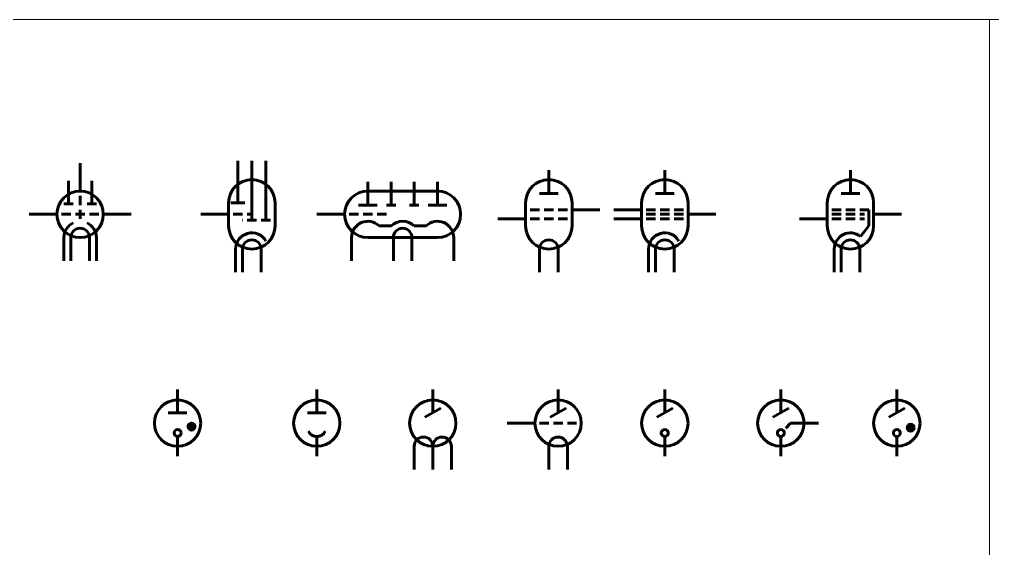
# Model space of a CAD drawing. Header units: millimetres. Extents: x 0 to 6510, y 0 to 297.
# Drawn here: x 2940.9 to 3150.6, y 183 to 297 of the extents above; entities that cross this region are included whole.
import ezdxf

# ---------------------------------------------------------------- set-up
doc = ezdxf.new("R2010")
doc.units = ezdxf.units.MM
doc.linetypes.add('K5LT_BASIC', pattern=[0])
doc.linetypes.add('K5LT_THIN', pattern=[0])

# ---------------------------------------------------------------- blocks, each defined once
blk = doc.blocks.new('U286')
at = {"color": 150, "linetype": 'K5LT_BASIC', "lineweight": 60, "true_color": 0x0080ff}
for p, q in [((2951.5, 257.25), (2951.5, 262.25)), ((2949.5, 257.25), (2949.53, 257.25)), ((2950.5, 257.25), (2952.5, 257.25))]:
    blk.add_line(p, q, dxfattribs=at)
blk = doc.blocks.new('U287')
at = {"color": 150, "linetype": 'K5LT_BASIC', "lineweight": 60, "true_color": 0x0080ff}
for p, q in [((2956.5, 257.25), (2956.5, 262.25)), ((2954.5, 257.25), (2954.53, 257.25)), ((2955.5, 257.25), (2957.5, 257.25))]:
    blk.add_line(p, q, dxfattribs=at)
blk = doc.blocks.new('U288')
at = {"color": 150, "linetype": 'K5LT_BASIC', "lineweight": 60, "true_color": 0x0080ff}
for p, q in [((2949, 255), (2943, 255)), ((2952, 255), (2950, 255)), ((2955, 255), (2953, 255)), ((2958, 255), (2956, 255))]:
    blk.add_line(p, q, dxfattribs=at)
blk = doc.blocks.new('U289')
at = {"color": 150, "linetype": 'K5LT_BASIC', "lineweight": 60, "true_color": 0x0080ff}
for p, q in [((2950, 255), (2952, 255)), ((2953, 255), (2955, 255)), ((2956, 255), (2958, 255)), ((2959, 255), (2965, 255))]:
    blk.add_line(p, q, dxfattribs=at)
blk = doc.blocks.new('U290')
at = {"color": 150, "linetype": 'K5LT_BASIC', "lineweight": 60, "true_color": 0x0080ff}
for p, q in [((2954, 260), (2954, 266)), ((2954, 257), (2954, 259)), ((2954, 254), (2954, 256))]:
    blk.add_line(p, q, dxfattribs=at)
blk = doc.blocks.new('U291')
at = {"color": 150, "linetype": 'K5LT_BASIC', "lineweight": 60, "true_color": 0x0080ff}
for p, q in [((2952, 245), (2952, 250)), ((2956, 250), (2956, 245))]:
    blk.add_line(p, q, dxfattribs=at)
blk.add_arc((2954, 250), 2, 0, 180, dxfattribs=at)
blk = doc.blocks.new('U285')
at = {"color": 150, "linetype": 'K5LT_BASIC', "lineweight": 60, "true_color": 0x0080ff}
for p, q in [((2950.5, 250), (2950.5, 245)), ((2957.5, 250), (2957.5, 245))]:
    blk.add_line(p, q, dxfattribs=at)
blk.add_circle((2954, 255), 5, dxfattribs=at)
for start, end in [(115.3769, 180), (0, 64.6231)]:
    blk.add_arc((2954, 250), 3.5, start, end, dxfattribs=at)
for name in ['U290', 'U286', 'U287', 'U288', 'U289', 'U291']:
    blk.add_blockref(name, (0, 0))
blk = doc.blocks.new('U293')
at = {"color": 150, "linetype": 'K5LT_BASIC', "lineweight": 60, "true_color": 0x0080ff}
for p, q in [((2987.5, 247.5), (2987.5, 242.5)), ((2989, 242.5), (2989, 247.5)), ((2993, 247.5), (2993, 242.5))]:
    blk.add_line(p, q, dxfattribs=at)
for radius, start in [(3.5, 30.0089), (2, 0)]:
    blk.add_arc((2991, 247.5), radius, start, 180, dxfattribs=at)
blk = doc.blocks.new('U294')
at = {"color": 150, "linetype": 'K5LT_BASIC', "lineweight": 60, "true_color": 0x0080ff}
for p, q in [((2986, 255), (2980, 255)), ((2989, 255), (2987, 255)), ((2991, 255), (2990, 255))]:
    blk.add_line(p, q, dxfattribs=at)
blk = doc.blocks.new('U295')
at = {"color": 150, "linetype": 'K5LT_BASIC', "lineweight": 60, "true_color": 0x0080ff}
for p, q in [((2994, 253.75), (2994, 266.5)), ((2992, 253.75), (2992.03, 253.75)), ((2993, 253.75), (2995, 253.75))]:
    blk.add_line(p, q, dxfattribs=at)
blk = doc.blocks.new('U296')
at = {"color": 150, "linetype": 'K5LT_BASIC', "lineweight": 60, "true_color": 0x0080ff}
for p, q in [((2991, 253.75), (2991, 266.5)), ((2989, 253.75), (2989.03, 253.75)), ((2990, 253.75), (2992, 253.75))]:
    blk.add_line(p, q, dxfattribs=at)
blk = doc.blocks.new('U297')
at = {"color": 150, "linetype": 'K5LT_BASIC', "lineweight": 60, "true_color": 0x0080ff}
for p, q in [((2988, 257.5), (2988, 266.5)), ((2986.5, 257.5), (2989.5, 257.5))]:
    blk.add_line(p, q, dxfattribs=at)
blk = doc.blocks.new('U292')
at = {"color": 150, "linetype": 'K5LT_BASIC', "lineweight": 60, "true_color": 0x0080ff}
for p, q in [((2986, 252.5), (2986, 257.5)), ((2996, 252.5), (2996, 257.5))]:
    blk.add_line(p, q, dxfattribs=at)
for centre, start, end in [((2991, 257.5), 0, 180), ((2991, 252.5), 180, 0)]:
    blk.add_arc(centre, 5, start, end, dxfattribs=at)
for name in ['U297', 'U296', 'U295', 'U294', 'U293']:
    blk.add_blockref(name, (0, 0))
blk = doc.blocks.new('U299')
at = {"color": 150, "linetype": 'K5LT_BASIC', "lineweight": 60, "true_color": 0x0080ff}
for p, q in [((3021.5, 245), (3021.5, 250)), ((3025.5, 250), (3025.5, 245))]:
    blk.add_line(p, q, dxfattribs=at)
blk.add_arc((3023.5, 250), 2, 0, 180, dxfattribs=at)
blk = doc.blocks.new('U300')
at = {"color": 150, "linetype": 'K5LT_BASIC', "lineweight": 60, "true_color": 0x0080ff}
for p, q in [((3011, 255), (3005, 255)), ((3014, 255), (3012, 255)), ((3017, 255), (3015, 255)), ((3020, 255), (3018, 255))]:
    blk.add_line(p, q, dxfattribs=at)
blk = doc.blocks.new('U301')
at = {"color": 150, "linetype": 'K5LT_BASIC', "lineweight": 60, "true_color": 0x0080ff}
for p, q in [((3021, 257), (3021, 262)), ((3019, 257), (3019.03, 257)), ((3020, 257), (3022, 257))]:
    blk.add_line(p, q, dxfattribs=at)
blk = doc.blocks.new('U302')
at = {"color": 150, "linetype": 'K5LT_BASIC', "lineweight": 60, "true_color": 0x0080ff}
for p, q in [((3026, 257), (3026, 262)), ((3027, 257), (3025, 257)), ((3028, 257), (3027.97, 257))]:
    blk.add_line(p, q, dxfattribs=at)
blk = doc.blocks.new('U303')
at = {"color": 150, "linetype": 'K5LT_BASIC', "lineweight": 60, "true_color": 0x0080ff}
for p, q in [((3016, 257), (3016, 262)), ((3014, 257), (3018, 257))]:
    blk.add_line(p, q, dxfattribs=at)
blk = doc.blocks.new('U304')
at = {"color": 150, "linetype": 'K5LT_BASIC', "lineweight": 60, "true_color": 0x0080ff}
for p, q in [((3031, 257), (3031, 262)), ((3033, 257), (3029, 257))]:
    blk.add_line(p, q, dxfattribs=at)
blk = doc.blocks.new('U298')
at = {"color": 150, "linetype": 'K5LT_BASIC', "lineweight": 60, "true_color": 0x0080ff}
for p, q in [((3016, 260), (3031, 260)), ((3018.45, 252.5), (3021.05, 252.5)), ((3025.95, 252.5), (3028.55, 252.5)), ((3012.5, 250), (3012.5, 245)), ((3016, 250), (3031, 250)), ((3034.5, 250), (3034.5, 245))]:
    blk.add_line(p, q, dxfattribs=at)
for centre, radius, start, end in [((3016, 255), 5, 90, 270), ((3031, 255), 5, 270, 90), ((3016, 250), 3.5, 45.5847, 180), ((3023.5, 250), 3.5, 45.5847, 134.4153), ((3031, 250), 3.5, 0, 134.4153)]:
    blk.add_arc(centre, radius, start, end, dxfattribs=at)
for name in ['U303', 'U301', 'U302', 'U304', 'U300', 'U299']:
    blk.add_blockref(name, (0, 0))
blk = doc.blocks.new('U306')
at = {"color": 150, "linetype": 'K5LT_BASIC', "lineweight": 60, "true_color": 0x0080ff}
for p, q in [((3055, 259.5), (3055, 264.5)), ((3053, 259.5), (3057, 259.5))]:
    blk.add_line(p, q, dxfattribs=at)
blk = doc.blocks.new('U307')
at = {"color": 150, "linetype": 'K5LT_BASIC', "lineweight": 60, "true_color": 0x0080ff}
for p, q in [((3053, 242.5), (3053, 247.5)), ((3057, 247.5), (3057, 242.5))]:
    blk.add_line(p, q, dxfattribs=at)
blk.add_arc((3055, 247.5), 2, 0, 180, dxfattribs=at)
blk = doc.blocks.new('U308')
at = {"color": 150, "linetype": 'K5LT_BASIC', "lineweight": 60, "true_color": 0x0080ff}
for p, q in [((3050, 254), (3044, 254)), ((3053, 254), (3051, 254)), ((3056, 254), (3054, 254)), ((3059, 254), (3057, 254))]:
    blk.add_line(p, q, dxfattribs=at)
blk = doc.blocks.new('U309')
at = {"color": 150, "linetype": 'K5LT_BASIC', "lineweight": 60, "true_color": 0x0080ff}
for p, q in [((3051, 256), (3053, 256)), ((3054, 256), (3056, 256)), ((3057, 256), (3059, 256)), ((3060, 256), (3066, 256))]:
    blk.add_line(p, q, dxfattribs=at)
blk = doc.blocks.new('U305')
at = {"color": 150, "linetype": 'K5LT_BASIC', "lineweight": 60, "true_color": 0x0080ff}
for p, q in [((3050, 252.5), (3050, 257.5)), ((3060, 252.5), (3060, 257.5))]:
    blk.add_line(p, q, dxfattribs=at)
for centre, start, end in [((3055, 257.5), 0, 180), ((3055, 252.5), 180, 0)]:
    blk.add_arc(centre, 5, start, end, dxfattribs=at)
for name in ['U306', 'U309', 'U308', 'U307']:
    blk.add_blockref(name, (0, 0))
blk = doc.blocks.new('U311')
at = {"color": 150, "linetype": 'K5LT_BASIC', "lineweight": 60, "true_color": 0x0080ff}
for p, q in [((3080, 259.5), (3080, 264.5)), ((3078, 259.5), (3082, 259.5))]:
    blk.add_line(p, q, dxfattribs=at)
blk = doc.blocks.new('U312')
at = {"color": 150, "linetype": 'K5LT_BASIC', "lineweight": 60, "true_color": 0x0080ff}
for p, q in [((3078, 242.5), (3078, 247.5)), ((3082, 247.5), (3082, 242.5))]:
    blk.add_line(p, q, dxfattribs=at)
blk.add_arc((3080, 247.5), 2, 0, 180, dxfattribs=at)
blk = doc.blocks.new('U313')
at = {"color": 150, "linetype": 'K5LT_BASIC', "lineweight": 60, "true_color": 0x0080ff}
for p, q in [((3075, 254), (3069, 254)), ((3078, 254), (3076, 254)), ((3081, 254), (3079, 254)), ((3084, 254), (3082, 254))]:
    blk.add_line(p, q, dxfattribs=at)
blk = doc.blocks.new('U314')
at = {"color": 150, "linetype": 'K5LT_BASIC', "lineweight": 60, "true_color": 0x0080ff}
for p, q in [((3076, 255), (3078, 255)), ((3079, 255), (3081, 255)), ((3082, 255), (3084, 255)), ((3085, 255), (3091, 255))]:
    blk.add_line(p, q, dxfattribs=at)
blk = doc.blocks.new('U315')
at = {"color": 150, "linetype": 'K5LT_BASIC', "lineweight": 60, "true_color": 0x0080ff}
for p, q in [((3075, 256), (3069, 256)), ((3078, 256), (3076, 256)), ((3081, 256), (3079, 256)), ((3084, 256), (3082, 256))]:
    blk.add_line(p, q, dxfattribs=at)
blk = doc.blocks.new('U310')
at = {"color": 150, "linetype": 'K5LT_BASIC', "lineweight": 60, "true_color": 0x0080ff}
for p, q in [((3075, 252.5), (3075, 257.5)), ((3085, 252.5), (3085, 257.5)), ((3076.5, 247.5), (3076.5, 242.5))]:
    blk.add_line(p, q, dxfattribs=at)
for centre, radius, start, end in [((3080, 257.5), 5, 0, 180), ((3080, 252.5), 5, 180, 0), ((3080, 247.5), 3.5, 30.0089, 180)]:
    blk.add_arc(centre, radius, start, end, dxfattribs=at)
for name in ['U311', 'U315', 'U313', 'U314', 'U312']:
    blk.add_blockref(name, (0, 0))
blk = doc.blocks.new('U317')
at = {"color": 150, "linetype": 'K5LT_BASIC', "lineweight": 60, "true_color": 0x0080ff}
for p, q in [((3120, 259.5), (3120, 264.5)), ((3118, 259.5), (3122, 259.5))]:
    blk.add_line(p, q, dxfattribs=at)
blk = doc.blocks.new('U318')
at = {"color": 150, "linetype": 'K5LT_BASIC', "lineweight": 60, "true_color": 0x0080ff}
for p, q in [((3118, 242.5), (3118, 247.5)), ((3122, 247.5), (3122, 242.5))]:
    blk.add_line(p, q, dxfattribs=at)
blk.add_arc((3120, 247.5), 2, 0, 180, dxfattribs=at)
blk = doc.blocks.new('U319')
at = {"color": 150, "linetype": 'K5LT_BASIC', "lineweight": 60, "true_color": 0x0080ff}
for p, q in [((3115, 254), (3109, 254)), ((3118, 254), (3116, 254)), ((3121, 254), (3119, 254)), ((3123, 254), (3122, 254))]:
    blk.add_line(p, q, dxfattribs=at)
blk = doc.blocks.new('U320')
at = {"color": 150, "linetype": 'K5LT_BASIC', "lineweight": 60, "true_color": 0x0080ff}
for p, q in [((3116, 255), (3118, 255)), ((3119, 255), (3121, 255)), ((3122, 255), (3123, 255)), ((3125, 255), (3131, 255))]:
    blk.add_line(p, q, dxfattribs=at)
blk = doc.blocks.new('U321')
at = {"color": 150, "linetype": 'K5LT_BASIC', "lineweight": 60, "true_color": 0x0080ff}
for p, q in [((3118, 256), (3116, 256)), ((3121, 256), (3119, 256)), ((3124, 256), (3122, 256))]:
    blk.add_line(p, q, dxfattribs=at)
blk = doc.blocks.new('U316')
at = {"color": 150, "linetype": 'K5LT_BASIC', "lineweight": 60, "true_color": 0x0080ff}
for p, q in [((3115, 252.5), (3115, 257.5)), ((3124, 256), (3124, 252.5)), ((3125, 252.5), (3125, 257.5)), ((3124, 252.5), (3122.19, 250.23)), ((3116.5, 247.5), (3116.5, 242.5))]:
    blk.add_line(p, q, dxfattribs=at)
for centre, radius, start, end in [((3120, 257.5), 5, 0, 180), ((3120, 252.5), 5, 180, 0), ((3120, 247.5), 3.5, 51.3402, 180)]:
    blk.add_arc(centre, radius, start, end, dxfattribs=at)
for name in ['U317', 'U321', 'U319', 'U320', 'U318']:
    blk.add_blockref(name, (0, 0))
blk = doc.blocks.new('U354')
at = {"color": 150, "linetype": 'K5LT_BASIC', "lineweight": 60, "true_color": 0x0080ff}
for p, q in [((2975, 212.25), (2975, 217.25)), ((2973, 212.25), (2977, 212.25))]:
    blk.add_line(p, q, dxfattribs=at)
blk = doc.blocks.new('U353')
at = {"true_color": 0x0000ff}
blk.add_hatch(color=5, dxfattribs=at).paths.add_polyline_path([(2978, 208.5), (2978.53, 208.72), (2978.75, 209.25), (2978.53, 209.78), (2978, 210), (2977.47, 209.78), (2977.25, 209.25), (2977.47, 208.72)])
at = {"color": 150, "linetype": 'K5LT_BASIC', "lineweight": 60, "true_color": 0x0080ff}
blk.add_line((2975, 207.12), (2975, 202.88), dxfattribs=at)
for centre, radius in [((2975, 210), 5), ((2978, 209.25), 0.75), ((2975, 207.88), 0.75)]:
    blk.add_circle(centre, radius, dxfattribs=at)
blk.add_blockref('U354', (0, 0))
blk = doc.blocks.new('U356')
at = {"color": 150, "linetype": 'K5LT_BASIC', "lineweight": 60, "true_color": 0x0080ff}
for p, q in [((3030, 212.25), (3030, 217.25)), ((3028.27, 211.25), (3031.73, 213.25))]:
    blk.add_line(p, q, dxfattribs=at)
blk = doc.blocks.new('U357')
at = {"color": 150, "linetype": 'K5LT_BASIC', "lineweight": 60, "true_color": 0x0080ff}
for p, q in [((3026, 200), (3026, 205)), ((3030, 205), (3030, 200))]:
    blk.add_line(p, q, dxfattribs=at)
blk.add_arc((3028, 205), 2, 0, 180, dxfattribs=at)
blk = doc.blocks.new('U358')
at = {"color": 150, "linetype": 'K5LT_BASIC', "lineweight": 60, "true_color": 0x0080ff}
for p, q in [((3030, 200), (3030, 205)), ((3034, 205), (3034, 200))]:
    blk.add_line(p, q, dxfattribs=at)
blk.add_arc((3032, 205), 2, 0, 180, dxfattribs=at)
blk = doc.blocks.new('U355')
at = {"color": 150, "linetype": 'K5LT_BASIC', "lineweight": 60, "true_color": 0x0080ff}
blk.add_circle((3030, 210), 5, dxfattribs=at)
for name in ['U356', 'U357', 'U358']:
    blk.add_blockref(name, (0, 0))
blk = doc.blocks.new('U360')
at = {"color": 150, "linetype": 'K5LT_BASIC', "lineweight": 60, "true_color": 0x0080ff}
for p, q in [((3057, 212.25), (3057, 217.25)), ((3055.27, 211.25), (3058.73, 213.25))]:
    blk.add_line(p, q, dxfattribs=at)
blk = doc.blocks.new('U361')
at = {"color": 150, "linetype": 'K5LT_BASIC', "lineweight": 60, "true_color": 0x0080ff}
for p, q in [((3055, 200), (3055, 205)), ((3059, 205), (3059, 200))]:
    blk.add_line(p, q, dxfattribs=at)
blk.add_arc((3057, 205), 2, 0, 180, dxfattribs=at)
blk = doc.blocks.new('U362')
at = {"color": 150, "linetype": 'K5LT_BASIC', "lineweight": 60, "true_color": 0x0080ff}
for p, q in [((3052, 210), (3046, 210)), ((3055, 210), (3053, 210)), ((3058, 210), (3056, 210)), ((3061, 210), (3059, 210))]:
    blk.add_line(p, q, dxfattribs=at)
blk = doc.blocks.new('U359')
at = {"color": 150, "linetype": 'K5LT_BASIC', "lineweight": 60, "true_color": 0x0080ff}
blk.add_circle((3057, 210), 5, dxfattribs=at)
for name in ['U360', 'U362', 'U361']:
    blk.add_blockref(name, (0, 0))
blk = doc.blocks.new('U364')
at = {"color": 150, "linetype": 'K5LT_BASIC', "lineweight": 60, "true_color": 0x0080ff}
for p, q in [((3080, 212.25), (3080, 217.25)), ((3078.27, 211.25), (3081.73, 213.25))]:
    blk.add_line(p, q, dxfattribs=at)
blk = doc.blocks.new('U363')
at = {"color": 150, "linetype": 'K5LT_BASIC', "lineweight": 60, "true_color": 0x0080ff}
blk.add_line((3080, 207.125), (3080, 202.875), dxfattribs=at)
for centre, radius in [((3080, 210), 5), ((3080, 207.875), 0.75)]:
    blk.add_circle(centre, radius, dxfattribs=at)
blk.add_blockref('U364', (0, 0))
blk = doc.blocks.new('U366')
at = {"color": 150, "linetype": 'K5LT_BASIC', "lineweight": 60, "true_color": 0x0080ff}
for p, q in [((3105, 212.25), (3105, 217.25)), ((3103.27, 211.25), (3106.73, 213.25))]:
    blk.add_line(p, q, dxfattribs=at)
blk = doc.blocks.new('U365')
at = {"color": 150, "linetype": 'K5LT_BASIC', "lineweight": 60, "true_color": 0x0080ff}
for p, q in [((3106.06, 208.94), (3107.12, 210)), ((3107.12, 210), (3113.12, 210)), ((3105, 207.12), (3105, 202.87))]:
    blk.add_line(p, q, dxfattribs=at)
for centre, radius in [((3105, 210), 5), ((3105, 207.87), 0.75)]:
    blk.add_circle(centre, radius, dxfattribs=at)
blk.add_blockref('U366', (0, 0))
blk = doc.blocks.new('U368')
at = {"color": 150, "linetype": 'K5LT_BASIC', "lineweight": 60, "true_color": 0x0080ff}
for p, q in [((3005, 212.25), (3005, 217.25)), ((3003, 212.25), (3007, 212.25))]:
    blk.add_line(p, q, dxfattribs=at)
blk = doc.blocks.new('U369')
at = {"color": 150, "linetype": 'K5LT_BASIC', "lineweight": 60, "true_color": 0x0080ff}
blk.add_arc((3005, 209.125), 2, 205.94448, 334.05552, dxfattribs=at)
blk = doc.blocks.new('U367')
at = {"color": 150, "linetype": 'K5LT_BASIC', "lineweight": 60, "true_color": 0x0080ff}
blk.add_line((3005, 207.125), (3005, 202.875), dxfattribs=at)
blk.add_circle((3005, 210), 5, dxfattribs=at)
for name in ['U368', 'U369']:
    blk.add_blockref(name, (0, 0))
blk = doc.blocks.new('U371')
at = {"color": 150, "linetype": 'K5LT_BASIC', "lineweight": 60, "true_color": 0x0080ff}
for p, q in [((3130, 212.25), (3130, 217.25)), ((3128.27, 211.25), (3131.73, 213.25))]:
    blk.add_line(p, q, dxfattribs=at)
blk = doc.blocks.new('U370')
at = {"true_color": 0x0000ff}
blk.add_hatch(color=5, dxfattribs=at).paths.add_polyline_path([(3133, 208.25), (3133.53, 208.47), (3133.75, 209), (3133.53, 209.53), (3133, 209.75), (3132.47, 209.53), (3132.25, 209), (3132.47, 208.47)])
at = {"color": 150, "linetype": 'K5LT_BASIC', "lineweight": 60, "true_color": 0x0080ff}
blk.add_line((3130, 207.12), (3130, 202.88), dxfattribs=at)
for centre, radius in [((3130, 210), 5), ((3133, 209), 0.75), ((3130, 207.88), 0.75)]:
    blk.add_circle(centre, radius, dxfattribs=at)
blk.add_blockref('U371', (0, 0))
blk = doc.blocks.new('U1435')
at = {"color": 7, "linetype": 'K5LT_THIN', "lineweight": 18}
for p, q in [((2730, 297), (3150, 297)), ((3150, 297), (3150, 0))]:
    blk.add_line(p, q, dxfattribs=at)
blk = doc.blocks.new('U1436')
at = {"color": 7, "linetype": 'K5LT_THIN', "lineweight": 18}
for p, q in [((3150, 0), (3150, 297)), ((3150, 297), (3570, 297))]:
    blk.add_line(p, q, dxfattribs=at)

msp = doc.modelspace()

# ---------------------------------------------------------------- block references
for name in ['U1435', 'U1436', 'U292', 'U285', 'U305', 'U310', 'U316', 'U298', 'U353', 'U367', 'U355', 'U359', 'U363', 'U365', 'U370']:
    msp.add_blockref(name, (0, 0))

doc.saveas('drawing.dxf')
